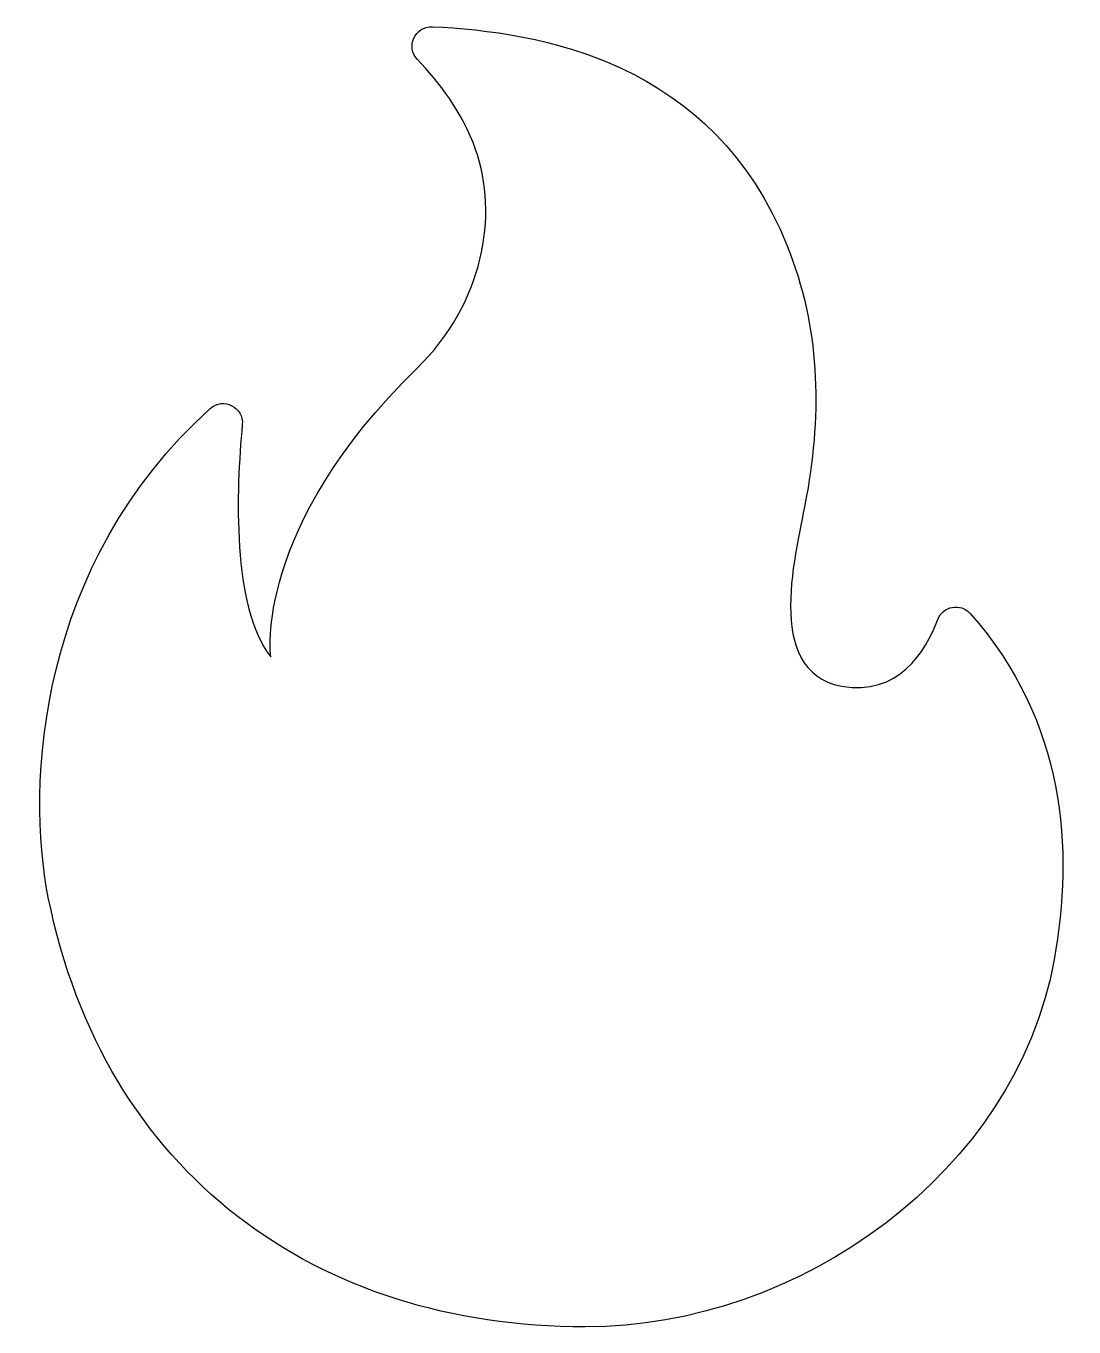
# Model space of a CAD drawing. Header units: millimetres. Extents: x -0.3 to 25.2, y 0 to 31.7.
import ezdxf

# ---------------------------------------------------------------- set-up
doc = ezdxf.new("R2010")
doc.units = ezdxf.units.MM
doc.layers.get('0').update_dxf_attribs({"linetype": 'CONTINUOUS'})

msp = doc.modelspace()

# ---------------------------------------------------------------- linework, layer by layer
at = {"color": 7}
msp.add_lwpolyline([(4.926781, 21.955778)], close=True, dxfattribs=at)
for points in [[(9.191859, 30.842502), (8.895526, 31.151032), (9.123068, 31.659975), (9.554338, 31.641516)], [(9.554338, 31.641516), (12.163127, 31.525488), (16.391163, 30.802947), (18.187681, 26.309482)], [(10.604733, 28.656421), (10.284587, 29.566189), (9.699859, 30.317737), (9.191859, 30.842502)], [(9.181276, 23.334934), (10.795232, 24.909229), (11.168294, 27.050482), (10.604733, 28.656421)], [(18.187681, 26.309482), (18.976139, 24.336998), (19.034347, 22.29859), (18.658639, 20.2259)], [(5.619989, 16.307303), (5.619989, 16.307303), (5.172844, 19.424249), (9.181276, 23.334934)], [(4.146262, 22.35133), (4.45847, 22.636127), (4.969115, 22.382974), (4.926781, 21.955778)], [(0.206621, 10.455778), (-0.335774, 13.174535), (-0.060608, 18.554035), (4.146262, 22.35133)], [(4.926781, 21.955778), (4.775969, 20.352476), (4.670136, 17.515053), (5.619989, 16.307303)], [(18.658639, 20.2259), (18.420514, 18.902121), (17.573849, 15.959218), (19.505305, 15.597947)], [(21.84951, 17.217071), (21.973864, 17.544061), (22.405134, 17.625808), (22.637968, 17.364744)], [(19.505305, 15.597947), (20.883782, 15.33952), (21.550531, 16.431242), (21.84951, 17.217071)], [(22.637968, 17.364744), (24.966298, 14.725097), (25.164735, 11.616062), (24.683194, 8.939497)], [(13.271729, 0.000033), (6.747113, 0.000033), (1.553348, 3.720854), (0.206621, 10.455778)], [(24.683194, 8.939497), (23.751862, 3.765683), (18.494598, 0.000033), (13.271729, 0.000033)]]:
    msp.add_open_spline(points, degree=3, dxfattribs=at)

doc.saveas('drawing.dxf')
